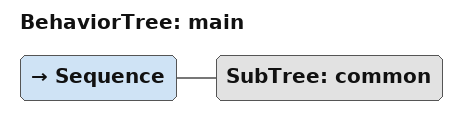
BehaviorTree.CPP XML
<?xml version="1.0" encoding="UTF-8"?>
<root BTCPP_format="4">
  <include path="common.xml"/>
  <BehaviorTree ID="main">
    <Sequence>
      <SubTree ID="common"/>
    </Sequence>
  </BehaviorTree>
</root>
